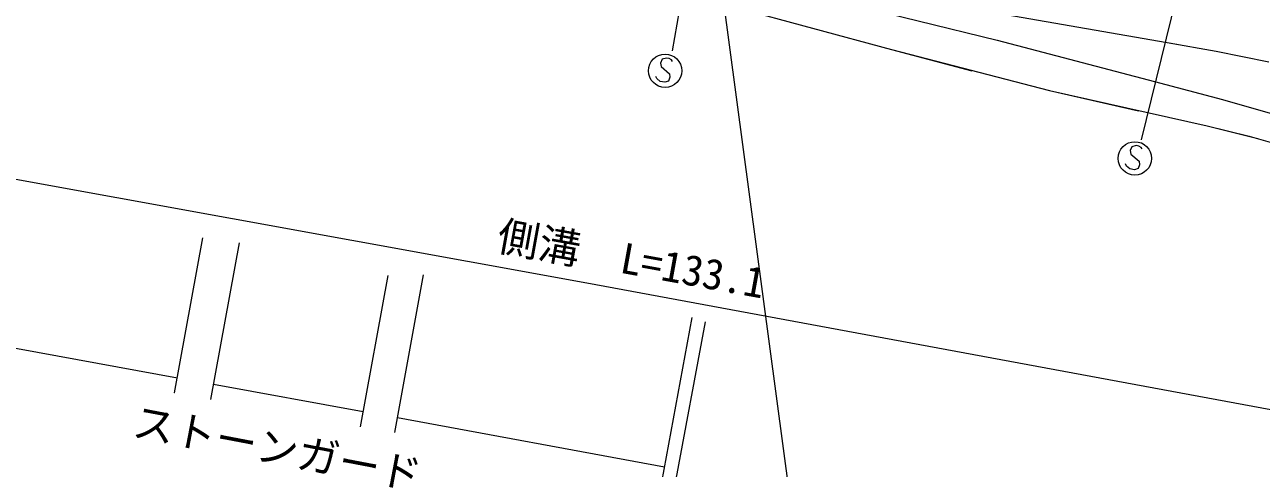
# Model space of a CAD drawing. Units: millimetres, scale not verified. Extents: x 40000 to 680000, y 20000 to 380000.
# Drawn here: x 462873 to 536920, y 238093 to 264662 of the extents above; entities that cross this region are included whole.
import ezdxf
from ezdxf.enums import TextEntityAlignment as Align

# ---------------------------------------------------------------- set-up
doc = ezdxf.new("R2010")
doc.units = ezdxf.units.MM
doc.header["$LTSCALE"] = 1000
doc.layers.add('M-BGD', color=7, linetype='Continuous', lineweight=13)
doc.layers.add('M-STR-HTXT', color=7, linetype='Continuous', lineweight=13)
doc.styles.add('ＭＳ ゴシック', font='')
doc.styles.get('ＭＳ ゴシック').set_extended_font_data('MS Gothic')

msp = doc.modelspace()

# ---------------------------------------------------------------- linework, layer by layer
at = {"layer": 'M-BGD'}
for p, q in [((502737, 280865), (509465, 230534)), ((511634, 266056), (521097, 263727)), ((505321, 265738), (514782, 263182)), ((521630, 265279), (531284, 263588)), ((521097, 263727), (530526, 261255)), ((514782, 263182), (519588, 261901)), ((514782, 263182), (524242, 260730)), ((531284, 263588), (531854, 263490)), ((531284, 263588), (534228, 263083)), ((531284, 263588), (534228, 263083)), ((534228, 263083), (537364, 262437)), ((534228, 263083), (537364, 262437)), ((524242, 260730), (529572, 259498)), ((524242, 260730), (533678, 258598)), ((530526, 261255), (534591, 260188)), ((530526, 261255), (534591, 260188)), ((534591, 260188), (538624, 259023)), ((534591, 260188), (538624, 259023)), ((533678, 258598), (536706, 257844)), ((533678, 258598), (536201, 257981)), ((536201, 257981), (538622, 257284))]:
    msp.add_line(p, q, dxfattribs=at)
at = {"layer": 'M-STR-HTXT'}
for p, q in [((505232, 283418), (501634, 263104)), ((534671, 277887), (529730, 257767)), ((501039, 262595), (500951, 262368)), ((500951, 262368), (500989, 262156)), ((500989, 262156), (501474, 261730)), ((501298, 262664), (501039, 262595)), ((501455, 262632), (501298, 262664)), ((501603, 262561), (501455, 262632)), ((501666, 262467), (501603, 262561)), ((500719, 261436), (500665, 261569)), ((500930, 261270), (500719, 261436)), ((501512, 261518), (501424, 261291)), ((501474, 261730), (501512, 261518)), ((501204, 261214), (500930, 261270)), ((501424, 261291), (501204, 261214)), ((496527, 249184), (442868, 258910)), ((529164, 257348), (529077, 257121)), ((529077, 257121), (529115, 256909)), ((529424, 257418), (529164, 257348)), ((529580, 257385), (529424, 257418)), ((529729, 257314), (529580, 257385)), ((529791, 257220), (529729, 257314)), ((528845, 256189), (528791, 256322)), ((529115, 256909), (529599, 256483)), ((529637, 256271), (529550, 256044)), ((529599, 256483), (529637, 256271)), ((529056, 256023), (528845, 256189)), ((529330, 255967), (529056, 256023)), ((529550, 256044), (529330, 255967)), ((471850, 242611), (473548, 251895)), ((474009, 242217), (475726, 251605)), ((482974, 240579), (484630, 249631)), ((485029, 240230), (486756, 249674)), ((540726, 240988), (496527, 249184)), ((501015, 237266), (502844, 247130)), ((501826, 237115), (503635, 246872)), ((472012, 243497), (455566, 246500)), ((483136, 241465), (474170, 243102)), ((471854, 242610), (471850, 242611)), ((501179, 238151), (485191, 241116)), ((482974, 240579), (482974, 240579)), ((485029, 240230), (485027, 240231))]:
    msp.add_line(p, q, dxfattribs=at)
for centre in [(501223, 261904), (529349, 256657)]:
    msp.add_circle(centre, 1000, dxfattribs=at)

# ---------------------------------------------------------------- texts
at = {"layer": 'M-STR-HTXT', "style": 'ＭＳ ゴシック'}
for s, rotation, p in [('側溝  L=133.1', 349.7, (490964, 250621)), ('ストーンガード', 349.2, (469138, 239488))]:
    msp.add_text(s, height=1833, rotation=rotation, dxfattribs=at).set_placement(p, align=Align.BOTTOM_LEFT)

doc.saveas('drawing.dxf')
